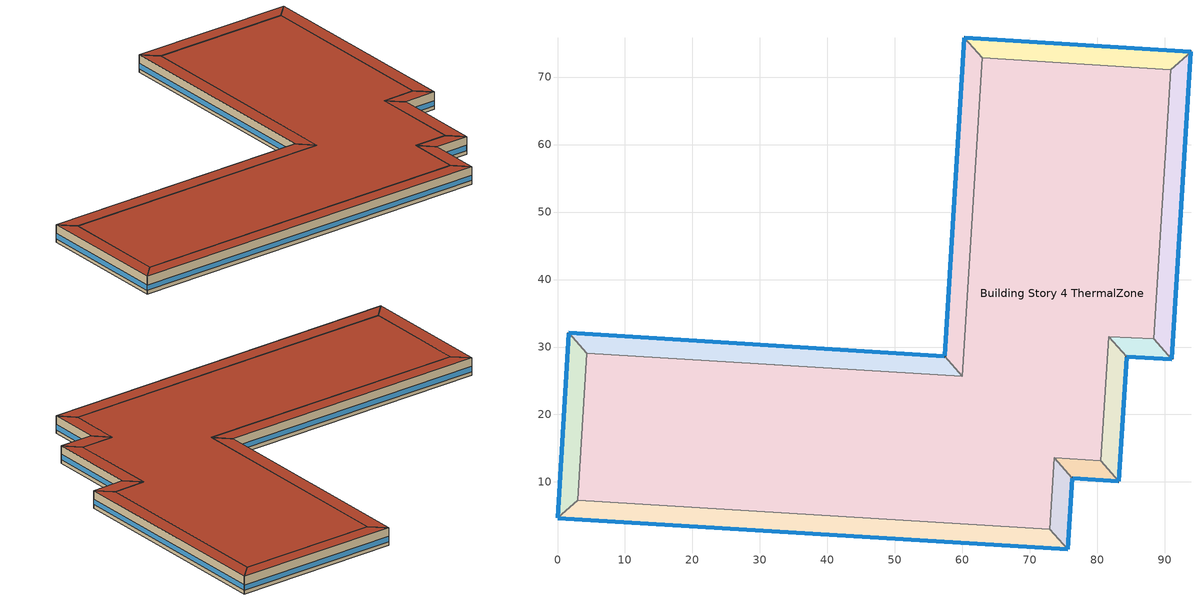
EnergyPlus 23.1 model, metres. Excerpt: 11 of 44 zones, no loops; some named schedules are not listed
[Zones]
Building Story 4 ThermalZone
 floor adiabatic (Typical Interior Ceiling): 90.86,71.1 88.35,31.19 81.66,31.53 80.51,13.11 73.64,13.55 72.97,3 3,7.31 4.32,29.1 60.01,25.66 62.93,72.85 z10.8
 wall adiabatic (Typical Interior Wall): 88.35,31.19 90.86,71.1 62.93,72.85 60.01,25.66 4.32,29.1 3,7.31 72.97,3 73.64,13.55 80.51,13.11 81.66,31.53 88.35,31.19 z10.8:14.4
 roof outside (Typical IEAD Roof - Highly Reflective R-25.64): 62.93,72.85 60.01,25.66 4.32,29.1 3,7.31 72.97,3 73.64,13.55 80.51,13.11 81.66,31.53 88.35,31.19 90.86,71.1 z14.4
Building Story 4 ThermalZone 1
 floor adiabatic (Typical Interior Ceiling): 93.86,73.74 91.02,28.21 88.35,31.19 90.86,71.1 z10.8
 wall outside (Typical Insulated Steel Framed Exterior Wall R-12.99): 91.02,28.21 93.86,73.74 z10.8:14.4
 wall adiabatic (Typical Interior Wall): 93.86,73.74 90.86,71.1 88.35,31.19 91.02,28.21 z10.8:14.4
 window (U 0.55 SHGC 0.25): 91.02,28.24 93.86,73.72 z11.56:12.64
 roof outside (Typical IEAD Roof - Highly Reflective R-25.64): 90.86,71.1 88.35,31.19 91.02,28.21 93.86,73.74 z14.4
Building Story 4 ThermalZone 10
 floor adiabatic (Typical Interior Ceiling): 60.29,75.85 93.86,73.74 90.86,71.1 62.93,72.85 z10.8
 wall outside (Typical Insulated Steel Framed Exterior Wall R-12.99): 93.86,73.74 60.29,75.85 z10.8:14.4
 wall adiabatic (Typical Interior Wall): 60.29,75.85 62.93,72.85 90.86,71.1 93.86,73.74 z10.8:14.4
 window (U 0.55 SHGC 0.25): 93.84,73.75 60.31,75.85 z11.56:12.64
 roof outside (Typical IEAD Roof - Highly Reflective R-25.64): 62.93,72.85 90.86,71.1 93.86,73.74 60.29,75.85 z14.4
Building Story 4 ThermalZone 2
 floor adiabatic (Typical Interior Ceiling): 91.02,28.21 84.32,28.54 81.66,31.53 88.35,31.19 z10.8
 wall outside (Typical Insulated Steel Framed Exterior Wall R-12.99): 84.32,28.54 91.02,28.21 z10.8:14.4
 wall adiabatic (Typical Interior Wall): 91.02,28.21 88.35,31.19 81.66,31.53 84.32,28.54 z10.8:14.4
 window (U 0.55 SHGC 0.25): 84.34,28.54 90.99,28.21 z11.56:12.65
 roof outside (Typical IEAD Roof - Highly Reflective R-25.64): 88.35,31.19 81.66,31.53 84.32,28.54 91.02,28.21 z14.4
Building Story 4 ThermalZone 3
 floor adiabatic (Typical Interior Ceiling): 84.32,28.54 83.15,10.11 80.51,13.11 81.66,31.53 z10.8
 wall outside (Typical Insulated Steel Framed Exterior Wall R-12.99): 83.15,10.11 84.32,28.54 z10.8:14.4
 wall adiabatic (Typical Interior Wall): 84.32,28.54 81.66,31.53 80.51,13.11 83.15,10.11 z10.8:14.4
 window (U 0.55 SHGC 0.25): 83.15,10.13 84.32,28.52 z11.56:12.64
 roof outside (Typical IEAD Roof - Highly Reflective R-25.64): 81.66,31.53 80.51,13.11 83.15,10.11 84.32,28.54 z14.4
Building Story 4 ThermalZone 4
 floor adiabatic (Typical Interior Ceiling): 83.15,10.11 76.28,10.55 73.64,13.55 80.51,13.11 z10.8
 wall outside (Typical Insulated Steel Framed Exterior Wall R-12.99): 76.28,10.55 83.15,10.11 z10.8:14.4
 wall adiabatic (Typical Interior Wall): 83.15,10.11 80.51,13.11 73.64,13.55 76.28,10.55 z10.8:14.4
 window (U 0.55 SHGC 0.25): 76.31,10.55 83.12,10.11 z11.56:12.65
 roof outside (Typical IEAD Roof - Highly Reflective R-25.64): 80.51,13.11 73.64,13.55 76.28,10.55 83.15,10.11 z14.4
Building Story 4 ThermalZone 5
 floor adiabatic (Typical Interior Ceiling): 76.28,10.55 75.61,0 72.97,3 73.64,13.55 z10.8
 wall outside (Typical Insulated Steel Framed Exterior Wall R-12.99): 75.61,0 76.28,10.55 z10.8:14.4
 wall adiabatic (Typical Interior Wall): 76.28,10.55 73.64,13.55 72.97,3 75.61,0 z10.8:14.4
 window (U 0.55 SHGC 0.25): 75.61,0.03 76.28,10.53 z11.56:12.65
 roof outside (Typical IEAD Roof - Highly Reflective R-25.64): 73.64,13.55 72.97,3 75.61,0 76.28,10.55 z14.4
Building Story 4 ThermalZone 6
 floor adiabatic (Typical Interior Ceiling): 75.61,0 0,4.66 3,7.31 72.97,3 z10.8
 wall outside (Typical Insulated Steel Framed Exterior Wall R-12.99): 0,4.66 75.61,0 z10.8:14.4
 wall adiabatic (Typical Interior Wall): 75.61,0 72.97,3 3,7.31 0,4.66 z10.8:14.4
 window (U 0.55 SHGC 0.25): 0.03,4.66 75.59,0 z11.56:12.64
 roof outside (Typical IEAD Roof - Highly Reflective R-25.64): 72.97,3 3,7.31 0,4.66 75.61,0 z14.4
Building Story 4 ThermalZone 7
 floor adiabatic (Typical Interior Ceiling): 0,4.66 1.67,32.1 4.32,29.1 3,7.31 z10.8
 wall outside (Typical Insulated Steel Framed Exterior Wall R-12.99): 1.67,32.1 0,4.66 z10.8:14.4
 wall adiabatic (Typical Interior Wall): 0,4.66 3,7.31 4.32,29.1 1.67,32.1 z10.8:14.4
 window (U 0.55 SHGC 0.25): 1.67,32.07 0,4.69 z11.56:12.64
 roof outside (Typical IEAD Roof - Highly Reflective R-25.64): 3,7.31 4.32,29.1 1.67,32.1 0,4.66 z14.4
Building Story 4 ThermalZone 8
 floor adiabatic (Typical Interior Ceiling): 1.67,32.1 57.36,28.65 60.01,25.66 4.32,29.1 z10.8
 wall outside (Typical Insulated Steel Framed Exterior Wall R-12.99): 57.36,28.65 1.67,32.1 z10.8:14.4
 wall adiabatic (Typical Interior Wall): 1.67,32.1 4.32,29.1 60.01,25.66 57.36,28.65 z10.8:14.4
 window (U 0.55 SHGC 0.25): 57.33,28.66 1.7,32.09 z11.56:12.64
 roof outside (Typical IEAD Roof - Highly Reflective R-25.64): 4.32,29.1 60.01,25.66 57.36,28.65 1.67,32.1 z14.4
Building Story 4 ThermalZone 9
 floor adiabatic (Typical Interior Ceiling): 57.36,28.65 60.29,75.85 62.93,72.85 60.01,25.66 z10.8
 wall outside (Typical Insulated Steel Framed Exterior Wall R-12.99): 60.29,75.85 57.36,28.65 z10.8:14.4
 wall adiabatic (Typical Interior Wall): 57.36,28.65 60.01,25.66 62.93,72.85 60.29,75.85 z10.8:14.4
 window (U 0.55 SHGC 0.25): 60.29,75.83 57.36,28.68 z11.56:12.64
 roof outside (Typical IEAD Roof - Highly Reflective R-25.64): 60.01,25.66 62.93,72.85 60.29,75.85 57.36,28.65 z14.4
[Building]
bld_31: Terrain=City
[Site:Location]
Jack Northrop Fld H_CA_USA: Latitude {deg}=41.3149; Longitude {deg}=-105.578; Time Zone {hr}=-8; Elevation {m}=21
[Site:GroundTemperature:FCfactorMethod]
18.8, 14.3, 13.6, 13.2, 13.3, 12.6, 15.3, 15.6, 17.7, 19.4, 19.7, 18.5
[Site:WaterMainsTemperature]
Calculation Method=Correlation; Annual Average Outdoor Air Temperature {C}=8.96667; Maximum Difference In Monthly Average Outdoor Air Temperatures {deltaC}=26.2
[SizingPeriod:DesignDay] Day of Month=21; Dry-Bulb Temperature Range Modifier Type=DefaultMultipliers; Humidity Condition Type=Wetbulb; Barometric Pressure {Pa}=98769; Rain Indicator=No; Snow Indicator=No; Daylight Saving Time Indicator=No; Begin Environment Reset Mode=FullResetAtBeginEnvironment
Name | Month | Day Type | Maximum Dry-Bulb Temperature {C} | Daily Dry-Bulb Temperature Range {deltaC} | Wetbulb or DewPoint at Maximum Dry-Bulb {C} | Wind Speed {m/s} | Wind Direction {deg} | Solar Model Indicator | ASHRAE Clear Sky Optical Depth for Beam Irradiance (taub) | ASHRAE Clear Sky Optical Depth for Diffuse Irradiance (taud) | Sky Clearness
Buffalo Niagara Intl Ap Ann Clg .4% Condns DB=>MWB 1 | 7 | SummerDesignDay | 30.3 | 9.3 | 21.8 | 5.7 | 240 | ASHRAETau | 0.462 | 2.001
Buffalo Niagara Intl Ap Ann Clg .4% Condns WB=>MDB 1 | 7 | SummerDesignDay | 27.8 | 9.3 | 23.8 | 5.7 | 240 | ASHRAETau | 0.462 | 2.001
Buffalo Niagara Intl Ap Ann Htg 99.6% Condns DB 1 | 1 | WinterDesignDay | -16.3 | 0 | -16.3 | 5.1 | 270 | ASHRAEClearSky |  |  | 0
[Material]
Name | Roughness | Thickness {m} | Conductivity {W/m-K} | Density {kg/m3} | Specific Heat {J/kg-K} | Thermal Absorptance | Solar Absorptance | Visible Absorptance
100mm Normalweight concrete floor | MediumRough | 0.1016 | 2.31045 | 2322 | 832.557 | 0.9 | 0.7 | 0.7
25mm Stucco | Smooth | 0.0254 | 0.72 | 1856 | 840 | 0.9 | 0.7 | 0.7
5/8 in. Gypsum Board | MediumSmooth | 0.0159 | 0.16 | 800 | 1090 | 0.9 | 0.7 | 0.7
G01 13mm gypsum board | Smooth | 0.0127 | 0.160031 | 800.001 | 1090.73 | 0.9 | 0.7 | 0.5
Metal Roof Surface | Smooth | 0.0008 | 45.28 | 7824 | 500 | 0.9 | 0.7 | 0.7
Roof Membrane - Highly Reflective | VeryRough | 0.0095 | 0.16 | 1121.29 | 1460 | 0.75 | 0.45 | 0.7
Std Wood 6inch 1; Std Wood 6inch 2 | MediumSmooth | 0.15 | 0.12 | 540 | 1210 | 0.9 | 0.7 | 0.7
[Material:NoMass] Roughness=Smooth; Thermal Absorptance=0.9; Solar Absorptance=0.7
Name | Thermal Resistance {m2-K/W} | Visible Absorptance
CP02 CARPET PAD | 0.21648 | 0.8
Typical Insulation R-10.81 | 1.90342 | 0.7
Typical Insulation R-24.52 | 4.31889 | 0.7
[WindowMaterial:Gas]
Gap_1_W_0_0032: Gas Type=Air; Thickness {m}=0.0032
[WindowMaterial:Glazing] Optical Data Type=SpectralAverage; Infrared Transmittance at Normal Incidence=0; Back Side Infrared Hemispherical Emissivity=0.84; Conductivity {W/m-K}=1; Dirt Correction Factor for Solar and Visible Transmittance=1; Solar Diffusing=No
Name | Thickness {m} | Solar Transmittance at Normal Incidence | Front Side Solar Reflectance at Normal Incidence | Back Side Solar Reflectance at Normal Incidence | Visible Transmittance at Normal Incidence | Front Side Visible Reflectance at Normal Incidence | Back Side Visible Reflectance at Normal Incidence | Front Side Infrared Hemispherical Emissivity
Glass_2022F_LayerAvg | 0.0039 | 0.355897 | 0.394095 | 0.265645 | 0.677694 | 0.042734 | 0.05547 | 0.046
Glass_2175_LayerAvg | 0.0086 | 0.167758 | 0.217606 | 0.437978 | 0.416044 | 0.078729 | 0.10654 | 0.84
[Construction]
InteriorFurnishings 1: Std Wood 6inch 1
InteriorFurnishings 2: Std Wood 6inch 2
Typical IEAD Roof - Highly Reflective R-25.64: Roof Membrane - Highly Reflective, Typical Insulation R-24.52, Metal Roof Surface
Typical Insulated Steel Framed Exterior Wall R-12.99: 25mm Stucco, 5/8 in. Gypsum Board, Typical Insulation R-10.81, 5/8 in. Gypsum Board
Typical Interior Ceiling: CP02 CARPET PAD, 100mm Normalweight concrete floor
Typical Interior Wall: G01 13mm gypsum board, G01 13mm gypsum board
U 0.55 SHGC 0.25: Glass_2175_LayerAvg, Gap_1_W_0_0032, Glass_2022F_LayerAvg
[Zone] Multiplier=1; Part of Total Floor Area=Yes
Building Story 4 ThermalZone; Building Story 4 ThermalZone 1; Building Story 4 ThermalZone 10; Building Story 4 ThermalZone 2; Building Story 4 ThermalZone 3; Building Story 4 ThermalZone 4; Building Story 4 ThermalZone 5; Building Story 4 ThermalZone 6; Building Story 4 ThermalZone 7; Building Story 4 ThermalZone 8; Building Story 4 ThermalZone 9
[Space] Space Type=Story Top Blended Space Type
Name | Zone
Building Story 4 Space | Building Story 4 ThermalZone
Building Story 4 Space 1 | Building Story 4 ThermalZone 1
Building Story 4 Space 10 | Building Story 4 ThermalZone 10
Building Story 4 Space 2 | Building Story 4 ThermalZone 2
Building Story 4 Space 3 | Building Story 4 ThermalZone 3
Building Story 4 Space 4 | Building Story 4 ThermalZone 4
Building Story 4 Space 5 | Building Story 4 ThermalZone 5
Building Story 4 Space 6 | Building Story 4 ThermalZone 6
Building Story 4 Space 7 | Building Story 4 ThermalZone 7
Building Story 4 Space 8 | Building Story 4 ThermalZone 8
Building Story 4 Space 9 | Building Story 4 ThermalZone 9
[SpaceList]
Story Top Blended Space Type: Building Story 4 Space 4, Building Story 4 Space 9, Building Story 4 Space 7, Building Story 4 Space 8, Building Story 4 Space 1, Building Story 4 Space 10, Building Story 4 Space 6, Building Story 4 Space 5, Building Story 4 Space 3, Building Story 4 Space, Building Story 4 Space 2
[InternalMass]
Name | Construction | Zone or ZoneList | Space or SpaceList | Surface Area {m2}
Building Story 4 Space 4 Office WholeBuilding - Lg Office A  - Story Top Mass; Building Story 4 Space 4 Office WholeBuilding - Lg Office C  - Story Top Mass | InteriorFurnishings 1 | Building Story 4 ThermalZone 4 | Building Story 4 Space 4 | 3.11332
Building Story 4 Space 9 Office WholeBuilding - Lg Office A  - Story Top Mass; Building Story 4 Space 9 Office WholeBuilding - Lg Office C  - Story Top Mass | InteriorFurnishings 1 | Building Story 4 ThermalZone 9 | Building Story 4 Space 9 | 21.4073
Building Story 4 Space 7 Office WholeBuilding - Lg Office A  - Story Top Mass; Building Story 4 Space 7 Office WholeBuilding - Lg Office C  - Story Top Mass | InteriorFurnishings 1 | Building Story 4 ThermalZone 7 | Building Story 4 Space 7 | 11.1616
Building Story 4 Space 8 Office WholeBuilding - Lg Office A  - Story Top Mass; Building Story 4 Space 8 Office WholeBuilding - Lg Office C  - Story Top Mass | InteriorFurnishings 1 | Building Story 4 ThermalZone 8 | Building Story 4 Space 8 | 25.2538
Building Story 4 Space 1 Office WholeBuilding - Lg Office A  - Story Top Mass; Building Story 4 Space 1 Office WholeBuilding - Lg Office C  - Story Top Mass | InteriorFurnishings 1 | Building Story 4 ThermalZone 1 | Building Story 4 Space 1 | 19.4423
Building Story 4 Space 10 Office WholeBuilding - Lg Office A  - Story Top Mass; Building Story 4 Space 10 Office WholeBuilding - Lg Office C  - Story Top Mass | InteriorFurnishings 1 | Building Story 4 ThermalZone 10 | Building Story 4 Space 10 | 13.9493
Building Story 4 Space 6 Office WholeBuilding - Lg Office A  - Story Top Mass; Building Story 4 Space 6 Office WholeBuilding - Lg Office C  - Story Top Mass | InteriorFurnishings 1 | Building Story 4 ThermalZone 6 | Building Story 4 Space 6 | 33.0374
Building Story 4 Space 5 Office WholeBuilding - Lg Office A  - Story Top Mass; Building Story 4 Space 5 Office WholeBuilding - Lg Office C  - Story Top Mass | InteriorFurnishings 1 | Building Story 4 ThermalZone 5 | Building Story 4 Space 5 | 4.78894
Building Story 4 Space 3 Office WholeBuilding - Lg Office A  - Story Top Mass; Building Story 4 Space 3 Office WholeBuilding - Lg Office C  - Story Top Mass | InteriorFurnishings 1 | Building Story 4 ThermalZone 3 | Building Story 4 Space 3 | 8.38041
Building Story 4 Space Office WholeBuilding - Lg Office A  - Story Top Mass; Building Story 4 Space Office WholeBuilding - Lg Office C  - Story Top Mass | InteriorFurnishings 1 | Building Story 4 ThermalZone | Building Story 4 Space | 461.165
Building Story 4 Space 2 Office WholeBuilding - Lg Office A  - Story Top Mass; Building Story 4 Space 2 Office WholeBuilding - Lg Office C  - Story Top Mass | InteriorFurnishings 1 | Building Story 4 ThermalZone 2 | Building Story 4 Space 2 | 3.05589
Building Story 4 Space 4 Office WholeBuilding - Lg Office A end_a - Story Top Mass; Building Story 4 Space 4 Office WholeBuilding - Lg Office A end_b - Story Top Mass; Building Story 4 Space 4 Office WholeBuilding - Lg Office C end_a - Story Top Mass; Building Story 4 Space 4 Office WholeBuilding - Lg Office C end_b - Story Top Mass | InteriorFurnishings 1 | Building Story 4 ThermalZone 4 | Building Story 4 Space 4 | 0.215222
Building Story 4 Space 9 Office WholeBuilding - Lg Office A end_a - Story Top Mass; Building Story 4 Space 9 Office WholeBuilding - Lg Office A end_b - Story Top Mass; Building Story 4 Space 9 Office WholeBuilding - Lg Office C end_a - Story Top Mass; Building Story 4 Space 9 Office WholeBuilding - Lg Office C end_b - Story Top Mass | InteriorFurnishings 1 | Building Story 4 ThermalZone 9 | Building Story 4 Space 9 | 1.47988
Building Story 4 Space 7 Office WholeBuilding - Lg Office A end_a - Story Top Mass; Building Story 4 Space 7 Office WholeBuilding - Lg Office A end_b - Story Top Mass; Building Story 4 Space 7 Office WholeBuilding - Lg Office C end_a - Story Top Mass; Building Story 4 Space 7 Office WholeBuilding - Lg Office C end_b - Story Top Mass | InteriorFurnishings 1 | Building Story 4 ThermalZone 7 | Building Story 4 Space 7 | 0.771594
Building Story 4 Space 8 Office WholeBuilding - Lg Office A end_a - Story Top Mass; Building Story 4 Space 8 Office WholeBuilding - Lg Office A end_b - Story Top Mass; Building Story 4 Space 8 Office WholeBuilding - Lg Office C end_a - Story Top Mass; Building Story 4 Space 8 Office WholeBuilding - Lg Office C end_b - Story Top Mass | InteriorFurnishings 1 | Building Story 4 ThermalZone 8 | Building Story 4 Space 8 | 1.74578
Building Story 4 Space 1 Office WholeBuilding - Lg Office A end_a - Story Top Mass; Building Story 4 Space 1 Office WholeBuilding - Lg Office A end_b - Story Top Mass; Building Story 4 Space 1 Office WholeBuilding - Lg Office C end_a - Story Top Mass; Building Story 4 Space 1 Office WholeBuilding - Lg Office C end_b - Story Top Mass | InteriorFurnishings 1 | Building Story 4 ThermalZone 1 | Building Story 4 Space 1 | 1.34403
Building Story 4 Space 10 Office WholeBuilding - Lg Office A end_a - Story Top Mass; Building Story 4 Space 10 Office WholeBuilding - Lg Office A end_b - Story Top Mass; Building Story 4 Space 10 Office WholeBuilding - Lg Office C end_a - Story Top Mass; Building Story 4 Space 10 Office WholeBuilding - Lg Office C end_b - Story Top Mass | InteriorFurnishings 1 | Building Story 4 ThermalZone 10 | Building Story 4 Space 10 | 0.964309
Building Story 4 Space 6 Office WholeBuilding - Lg Office A end_a - Story Top Mass; Building Story 4 Space 6 Office WholeBuilding - Lg Office A end_b - Story Top Mass; Building Story 4 Space 6 Office WholeBuilding - Lg Office C end_a - Story Top Mass; Building Story 4 Space 6 Office WholeBuilding - Lg Office C end_b - Story Top Mass | InteriorFurnishings 1 | Building Story 4 ThermalZone 6 | Building Story 4 Space 6 | 2.28386
Building Story 4 Space 5 Office WholeBuilding - Lg Office A end_a - Story Top Mass; Building Story 4 Space 5 Office WholeBuilding - Lg Office A end_b - Story Top Mass; Building Story 4 Space 5 Office WholeBuilding - Lg Office C end_a - Story Top Mass; Building Story 4 Space 5 Office WholeBuilding - Lg Office C end_b - Story Top Mass | InteriorFurnishings 1 | Building Story 4 ThermalZone 5 | Building Story 4 Space 5 | 0.331057
Building Story 4 Space 3 Office WholeBuilding - Lg Office A end_a - Story Top Mass; Building Story 4 Space 3 Office WholeBuilding - Lg Office A end_b - Story Top Mass; Building Story 4 Space 3 Office WholeBuilding - Lg Office C end_a - Story Top Mass; Building Story 4 Space 3 Office WholeBuilding - Lg Office C end_b - Story Top Mass | InteriorFurnishings 1 | Building Story 4 ThermalZone 3 | Building Story 4 Space 3 | 0.579334
Building Story 4 Space Office WholeBuilding - Lg Office A end_a - Story Top Mass; Building Story 4 Space Office WholeBuilding - Lg Office A end_b - Story Top Mass; Building Story 4 Space Office WholeBuilding - Lg Office C end_a - Story Top Mass; Building Story 4 Space Office WholeBuilding - Lg Office C end_b - Story Top Mass | InteriorFurnishings 1 | Building Story 4 ThermalZone | Building Story 4 Space | 31.8801
Building Story 4 Space 2 Office WholeBuilding - Lg Office A end_a - Story Top Mass; Building Story 4 Space 2 Office WholeBuilding - Lg Office A end_b - Story Top Mass; Building Story 4 Space 2 Office WholeBuilding - Lg Office C end_a - Story Top Mass; Building Story 4 Space 2 Office WholeBuilding - Lg Office C end_b - Story Top Mass | InteriorFurnishings 1 | Building Story 4 ThermalZone 2 | Building Story 4 Space 2 | 0.211252
Building Story 4 Space 4 Office WholeBuilding - Lg Office B  - Story Top Mass | InteriorFurnishings 1 | Building Story 4 ThermalZone 4 | Building Story 4 Space 4 | 27.9485
Building Story 4 Space 9 Office WholeBuilding - Lg Office B  - Story Top Mass | InteriorFurnishings 1 | Building Story 4 ThermalZone 9 | Building Story 4 Space 9 | 192.175
Building Story 4 Space 7 Office WholeBuilding - Lg Office B  - Story Top Mass | InteriorFurnishings 1 | Building Story 4 ThermalZone 7 | Building Story 4 Space 7 | 100.198
Building Story 4 Space 8 Office WholeBuilding - Lg Office B  - Story Top Mass | InteriorFurnishings 1 | Building Story 4 ThermalZone 8 | Building Story 4 Space 8 | 226.705
Building Story 4 Space 1 Office WholeBuilding - Lg Office B  - Story Top Mass | InteriorFurnishings 1 | Building Story 4 ThermalZone 1 | Building Story 4 Space 1 | 174.535
Building Story 4 Space 10 Office WholeBuilding - Lg Office B  - Story Top Mass | InteriorFurnishings 1 | Building Story 4 ThermalZone 10 | Building Story 4 Space 10 | 125.224
Building Story 4 Space 6 Office WholeBuilding - Lg Office B  - Story Top Mass | InteriorFurnishings 1 | Building Story 4 ThermalZone 6 | Building Story 4 Space 6 | 296.58
Building Story 4 Space 5 Office WholeBuilding - Lg Office B  - Story Top Mass | InteriorFurnishings 1 | Building Story 4 ThermalZone 5 | Building Story 4 Space 5 | 42.9906
Building Story 4 Space 3 Office WholeBuilding - Lg Office B  - Story Top Mass | InteriorFurnishings 1 | Building Story 4 ThermalZone 3 | Building Story 4 Space 3 | 75.2316
Building Story 4 Space Office WholeBuilding - Lg Office B  - Story Top Mass | InteriorFurnishings 1 | Building Story 4 ThermalZone | Building Story 4 Space | 4139.91
Building Story 4 Space 2 Office WholeBuilding - Lg Office B  - Story Top Mass | InteriorFurnishings 1 | Building Story 4 ThermalZone 2 | Building Story 4 Space 2 | 27.433
Building Story 4 Space 4 Office WholeBuilding - Lg Office B end_a - Story Top Mass; Building Story 4 Space 4 Office WholeBuilding - Lg Office B end_b - Story Top Mass | InteriorFurnishings 1 | Building Story 4 ThermalZone 4 | Building Story 4 Space 4 | 1.93206
Building Story 4 Space 9 Office WholeBuilding - Lg Office B end_a - Story Top Mass; Building Story 4 Space 9 Office WholeBuilding - Lg Office B end_b - Story Top Mass | InteriorFurnishings 1 | Building Story 4 ThermalZone 9 | Building Story 4 Space 9 | 13.285
Building Story 4 Space 7 Office WholeBuilding - Lg Office B end_a - Story Top Mass; Building Story 4 Space 7 Office WholeBuilding - Lg Office B end_b - Story Top Mass | InteriorFurnishings 1 | Building Story 4 ThermalZone 7 | Building Story 4 Space 7 | 6.92666
Building Story 4 Space 8 Office WholeBuilding - Lg Office B end_a - Story Top Mass; Building Story 4 Space 8 Office WholeBuilding - Lg Office B end_b - Story Top Mass | InteriorFurnishings 1 | Building Story 4 ThermalZone 8 | Building Story 4 Space 8 | 15.672
Building Story 4 Space 1 Office WholeBuilding - Lg Office B end_a - Story Top Mass; Building Story 4 Space 1 Office WholeBuilding - Lg Office B end_b - Story Top Mass | InteriorFurnishings 1 | Building Story 4 ThermalZone 1 | Building Story 4 Space 1 | 12.0655
Building Story 4 Space 10 Office WholeBuilding - Lg Office B end_a - Story Top Mass; Building Story 4 Space 10 Office WholeBuilding - Lg Office B end_b - Story Top Mass | InteriorFurnishings 1 | Building Story 4 ThermalZone 10 | Building Story 4 Space 10 | 8.65667
Building Story 4 Space 6 Office WholeBuilding - Lg Office B end_a - Story Top Mass; Building Story 4 Space 6 Office WholeBuilding - Lg Office B end_b - Story Top Mass | InteriorFurnishings 1 | Building Story 4 ThermalZone 6 | Building Story 4 Space 6 | 20.5024
Building Story 4 Space 5 Office WholeBuilding - Lg Office B end_a - Story Top Mass; Building Story 4 Space 5 Office WholeBuilding - Lg Office B end_b - Story Top Mass | InteriorFurnishings 1 | Building Story 4 ThermalZone 5 | Building Story 4 Space 5 | 2.97192
Building Story 4 Space 3 Office WholeBuilding - Lg Office B end_a - Story Top Mass; Building Story 4 Space 3 Office WholeBuilding - Lg Office B end_b - Story Top Mass | InteriorFurnishings 1 | Building Story 4 ThermalZone 3 | Building Story 4 Space 3 | 5.20072
Building Story 4 Space Office WholeBuilding - Lg Office B end_a - Story Top Mass; Building Story 4 Space Office WholeBuilding - Lg Office B end_b - Story Top Mass | InteriorFurnishings 1 | Building Story 4 ThermalZone | Building Story 4 Space | 286.19
Building Story 4 Space 2 Office WholeBuilding - Lg Office B end_a - Story Top Mass; Building Story 4 Space 2 Office WholeBuilding - Lg Office B end_b - Story Top Mass | InteriorFurnishings 1 | Building Story 4 ThermalZone 2 | Building Story 4 Space 2 | 1.89643
Building Story 4 Space Mass | InteriorFurnishings 2 | Building Story 4 ThermalZone | Building Story 4 Space | 5762.14
Building Story 4 Space 1 Mass | InteriorFurnishings 2 | Building Story 4 ThermalZone 1 | Building Story 4 Space 1 | 242.926
Building Story 4 Space 10 Mass | InteriorFurnishings 2 | Building Story 4 ThermalZone 10 | Building Story 4 Space 10 | 174.293
Building Story 4 Space 2 Mass | InteriorFurnishings 2 | Building Story 4 ThermalZone 2 | Building Story 4 Space 2 | 38.1826
Building Story 4 Space 3 Mass | InteriorFurnishings 2 | Building Story 4 ThermalZone 3 | Building Story 4 Space 3 | 104.711
Building Story 4 Space 4 Mass | InteriorFurnishings 2 | Building Story 4 ThermalZone 4 | Building Story 4 Space 4 | 38.9002
Building Story 4 Space 5 Mass | InteriorFurnishings 2 | Building Story 4 ThermalZone 5 | Building Story 4 Space 5 | 59.8366
Building Story 4 Space 6 Mass | InteriorFurnishings 2 | Building Story 4 ThermalZone 6 | Building Story 4 Space 6 | 412.795
Building Story 4 Space 7 Mass | InteriorFurnishings 2 | Building Story 4 ThermalZone 7 | Building Story 4 Space 7 | 139.461
Building Story 4 Space 8 Mass | InteriorFurnishings 2 | Building Story 4 ThermalZone 8 | Building Story 4 Space 8 | 315.54
Building Story 4 Space 9 Mass | InteriorFurnishings 2 | Building Story 4 ThermalZone 9 | Building Story 4 Space 9 | 267.479
[Lights]
Office WholeBuilding - Lg Office Lights 2: Zone or ZoneList or Space or SpaceList=Story Top Blended Space Type; Schedule=OfficeLarge BLDG_LIGHT_SCH_2013; Design Level Calculation Method=Watts/Area; Watts per Zone Floor Area {W/m2}=8.82641; Return Air Fraction=0; Fraction Radiant=0.7; Fraction Visible=0.2; Fraction Replaceable=1
[People]
Office WholeBuilding - Lg Office People 2: Zone or ZoneList or Space or SpaceList=Story Top Blended Space Type; Number of People Schedule=OfficeLarge BLDG_OCC_SCH; Number of People Calculation Method=People/Area; People per Floor Area {person/m2}=0.0538196; Fraction Radiant=0.3; Activity Level Schedule=OfficeLarge ACTIVITY_SCH; Enable ASHRAE 55 Comfort Warnings=Yes; Mean Radiant Temperature Calculation Type=ZoneAveraged; Work Efficiency Schedule=Work Efficiency Schedule; Clothing Insulation Schedule=Clothing Schedule; Air Velocity Schedule=Air Velocity Schedule; Thermal Comfort Model 1 Type=Fanger
[ElectricEquipment]
Office WholeBuilding - Lg Office Elec Equip 2: Zone or ZoneList or Space or SpaceList=Story Top Blended Space Type; Schedule=OfficeLarge BLDG_EQUIP_SCH; Design Level Calculation Method=Watts/Area; Watts per Zone Floor Area {W/m2}=8.07007; Fraction Latent=0; Fraction Radiant=0.5; Fraction Lost=0
[ZoneInfiltration:DesignFlowRate] Zone or ZoneList or Space or SpaceList=Story Top Blended Space Type; Schedule=Always On Discrete; Design Flow Rate Calculation Method=Flow/ExteriorArea; Constant Term Coefficient=0; Temperature Term Coefficient=0; Velocity Term Coefficient=0.224; Velocity Squared Term Coefficient=0
Name | Flow Rate per Exterior Surface Area {m3/s-m2}
Office WholeBuilding - Lg Office A  - Story Top Infiltration; Office WholeBuilding - Lg Office C  - Story Top Infiltration | 2.52736e-05
Office WholeBuilding - Lg Office A end_a - Story Top Infiltration; Office WholeBuilding - Lg Office A end_b - Story Top Infiltration; Office WholeBuilding - Lg Office C end_a - Story Top Infiltration; Office WholeBuilding - Lg Office C end_b - Story Top Infiltration | 3.4943e-06
Office WholeBuilding - Lg Office B end_a - Story Top Infiltration; Office WholeBuilding - Lg Office B end_b - Story Top Infiltration | 1.56843e-05
[Daylighting:Controls] Lighting Control Type=Stepped; Minimum Input Power Fraction for Continuous or ContinuousOff Dimming Control=0.3; Minimum Light Output Fraction for Continuous or ContinuousOff Dimming Control=0.2; Number of Stepped Control Steps=3; Probability Lighting will be Reset When Needed in Manual Stepped Control=1; Glare Calculation Azimuth Angle of View Direction Clockwise from Zone y-Axis {deg}=-0; Maximum Allowable Discomfort Glare Index=22; Illuminance Setpoint at Reference Point 1 {lux}=377
Name | Zone or Space | Glare Calculation Daylighting Reference Point | Daylighting Reference Point 1 | Fraction of Lights Controlled by Reference Point 1 | Daylighting Reference Point 2 | Fraction of Lights Controlled by Reference Point 2 | Illuminance Setpoint at Reference Point 2 {lux}
Building Story 4 ThermalZone 1 DaylightingControls | Building Story 4 ThermalZone 1 | Building Story 4 Space 1 Daylt Sensor 1 | Building Story 4 Space 1 Daylt Sensor 1 | 0.452 | Building Story 4 Space 1 Daylt Sensor 2 | 0.107 | 377
Building Story 4 ThermalZone 10 DaylightingControls | Building Story 4 ThermalZone 10 | Building Story 4 Space 10 Daylt Sensor 1 | Building Story 4 Space 10 Daylt Sensor 1 | 0.457 | Building Story 4 Space 10 Daylt Sensor 2 | 0.105 | 377
Building Story 4 ThermalZone 3 DaylightingControls | Building Story 4 ThermalZone 3 | Building Story 4 Space 3 Daylt Sensor 1 | Building Story 4 Space 3 Daylt Sensor 1 | 0.437 | Building Story 4 Space 3 Daylt Sensor 2 | 0.103 | 377
Building Story 4 ThermalZone 5 DaylightingControls | Building Story 4 ThermalZone 5 | Building Story 4 Space 5 Daylt Sensor 1 | Building Story 4 Space 5 Daylt Sensor 1 | 0.434
Building Story 4 ThermalZone 6 DaylightingControls | Building Story 4 ThermalZone 6 | Building Story 4 Space 6 Daylt Sensor 1 | Building Story 4 Space 6 Daylt Sensor 1 | 0.449 | Building Story 4 Space 6 Daylt Sensor 2 | 0.109 | 377
Building Story 4 ThermalZone 7 DaylightingControls | Building Story 4 ThermalZone 7 | Building Story 4 Space 7 Daylt Sensor 1 | Building Story 4 Space 7 Daylt Sensor 1 | 0.461 | Building Story 4 Space 7 Daylt Sensor 2 | 0.103 | 377
Building Story 4 ThermalZone 8 DaylightingControls | Building Story 4 ThermalZone 8 | Building Story 4 Space 8 Daylt Sensor 1 | Building Story 4 Space 8 Daylt Sensor 1 | 0.441 | Building Story 4 Space 8 Daylt Sensor 2 | 0.109 | 377
Building Story 4 ThermalZone 9 DaylightingControls | Building Story 4 ThermalZone 9 | Building Story 4 Space 9 Daylt Sensor 1 | Building Story 4 Space 9 Daylt Sensor 1 | 0.441 | Building Story 4 Space 9 Daylt Sensor 2 | 0.108 | 377
[AvailabilityManager:NightCycle] Applicability Schedule=Always On Discrete; Control Type=CycleOnAny; Thermostat Tolerance {deltaC}=1.9999; Cycling Run Time Control Type=Thermostat; Cycling Run Time {s}=1800
Name | Fan Schedule
Availability Manager Night Cycle 1 | 11 Zone VAV Occ Sch
Availability Manager Night Cycle 2 | 11 Zone VAV 1 Occ Sch
Availability Manager Night Cycle 3 | 11 Zone VAV 2 Occ Sch
Availability Manager Night Cycle 4 | 11 Zone VAV 3 Occ Sch
[AvailabilityManager:Scheduled] Schedule=Always On Discrete
11 Zone VAV OA System Availability Manager; 11 Zone VAV 1 OA System Availability Manager; 11 Zone VAV 2 OA System Availability Manager; 11 Zone VAV 3 OA System Availability Manager
[Exterior:Lights] Control Option=AstronomicalClock
Name | Schedule | Design Level {W}
Building Facades | Schedule Ruleset 1 | 1234.92
Main Entries | Schedule Ruleset 2 | 390.408
Other Doors | Schedule Ruleset 2 | 868.657
Parking Areas and Drives | Schedule Ruleset 2 | 15537.1
[EnergyManagementSystem:Sensor]
Name | Output:Variable or Output:Meter Index Key | Output:Variable or Output:Meter
Ele_Sen | Whole Building | Facility Total Purchased Electricity Energy
Fut_Sen | NYSTc 2030 Future Hourly Emissions Sch | Schedule Value
His_Sen | New York 2019 Historical Hourly Emissions Sch | Schedule Value
Mains_Water_Temp_Sen | Environment | Site Mains Water Temperature
OAT; OAT_1; OAT_2; OAT_3 | Environment | Site Outdoor Air Drybulb Temperature
[EnergyManagementSystem:Actuator] Actuated Component Control Type=Schedule Value
Name | Actuated Component Unique | Actuated Component Type
Mains_Water_Temp_Act | Mains Water Temperature | Schedule:Constant
SYS11ZoneVAV1ClgSch0; SYS11ZoneVAVClgSch0 | SchoolSecondary CLGSETP_SCH_NO_SETBACK | Schedule:Year
SYS11ZoneVAV1HtgSch0 | SchoolSecondary HTGSETP_SCH_YES_OPTIMUM | Schedule:Year
SYS11ZoneVAV2ClgSch0; SYS11ZoneVAV3ClgSch0 | OfficeLarge CLGSETP_SCH_NO_SETBACK | Schedule:Year
SYS11ZoneVAV2HtgSch0; SYS11ZoneVAV3HtgSch0 | OfficeLarge HTGSETP_SCH_YES_OPTIMUM | Schedule:Year
SYS11ZoneVAVHtgSch0 | SchoolSecondary HTGSETP_SCH_PSZ_AC | Schedule:Year
[EnergyManagementSystem:Program]
Emissions_Calc_Prgm: SET fut_hr_val = Fut_Sen; SET his_hr_val = His_Sen; SET fut_yr_val = 92; SET his_yr_val = 583; SET elec = Ele_Sen; SET conv = 1000000 * 60 * 60; SET conv_kg_mt = 0.001; SET fut_hr = (fut_hr_val * elec / conv) * conv_kg_mt; SET his_hr = (his_hr_val * elec / conv) * conv_kg_mt; SET fut_yr = (fut_yr_val * elec / conv) * conv_kg_mt; SET his_yr = (his_yr_val * elec / conv) * conv_kg_mt; SET fut_hr_intensity = fut_hr * 1000 / 162671.3379441737; SET his_hr_intensity = his_hr * 1000 / 162671.3379441737; SET fut_yr_intensity = fut_yr * 1000 / 162671.3379441737; SET his_yr_intensity = his_yr * 1000 / 162671.3379441737
Mains_Water_Prg: SET Mains_Water_Temp_Act = Mains_Water_Temp_Sen
SYS11ZoneVAV1OptimumStartProg0: IF DaylightSavings==0 && DayOfWeek>1 && Hour==5 && OAT_1<23.9 && OAT_1>1.7; SET SYS11ZoneVAV1ClgSch0 = 29.4; SET SYS11ZoneVAV1HtgSch0 = 15.6; ELSEIF DaylightSavings==0 && DayOfWeek==1 && Hour==7 && OAT_1<23.9 && OAT_1>1.7; SET SYS11ZoneVAV1ClgSch0 = 29.4; SET SYS11ZoneVAV1HtgSch0 = 15.6; ELSEIF DaylightSavings==1 && DayOfWeek>1 && Hour==4 && OAT_1<23.9 && OAT_1>1.7; SET SYS11ZoneVAV1ClgSch0 = 29.4; SET SYS11ZoneVAV1HtgSch0 = 15.6; ELSEIF DaylightSavings==1 && DayOfWeek==1 && Hour==6 && OAT_1<23.9 && OAT_1>1.7; SET SYS11ZoneVAV1ClgSch0 = 29.4; SET SYS11ZoneVAV1HtgSch0 = 15.6; ELSE; SET SYS11ZoneVAV1ClgSch0 = NULL; SET SYS11ZoneVAV1HtgSch0 = NULL; ENDIF
SYS11ZoneVAV2OptimumStartProg0: IF DaylightSavings==0 && DayOfWeek>1 && Hour==5 && OAT_2<23.9 && OAT_2>1.7; SET SYS11ZoneVAV2ClgSch0 = 29.4; SET SYS11ZoneVAV2HtgSch0 = 15.6; ELSEIF DaylightSavings==0 && DayOfWeek==1 && Hour==7 && OAT_2<23.9 && OAT_2>1.7; SET SYS11ZoneVAV2ClgSch0 = 29.4; SET SYS11ZoneVAV2HtgSch0 = 15.6; ELSEIF DaylightSavings==1 && DayOfWeek>1 && Hour==4 && OAT_2<23.9 && OAT_2>1.7; SET SYS11ZoneVAV2ClgSch0 = 29.4; SET SYS11ZoneVAV2HtgSch0 = 15.6; ELSEIF DaylightSavings==1 && DayOfWeek==1 && Hour==6 && OAT_2<23.9 && OAT_2>1.7; SET SYS11ZoneVAV2ClgSch0 = 29.4; SET SYS11ZoneVAV2HtgSch0 = 15.6; ELSE; SET SYS11ZoneVAV2ClgSch0 = NULL; SET SYS11ZoneVAV2HtgSch0 = NULL; ENDIF
SYS11ZoneVAV3OptimumStartProg0: IF DaylightSavings==0 && DayOfWeek>1 && Hour==5 && OAT_3<23.9 && OAT_3>1.7; SET SYS11ZoneVAV3ClgSch0 = 29.4; SET SYS11ZoneVAV3HtgSch0 = 15.6; ELSEIF DaylightSavings==0 && DayOfWeek==1 && Hour==7 && OAT_3<23.9 && OAT_3>1.7; SET SYS11ZoneVAV3ClgSch0 = 29.4; SET SYS11ZoneVAV3HtgSch0 = 15.6; ELSEIF DaylightSavings==1 && DayOfWeek>1 && Hour==4 && OAT_3<23.9 && OAT_3>1.7; SET SYS11ZoneVAV3ClgSch0 = 29.4; SET SYS11ZoneVAV3HtgSch0 = 15.6; ELSEIF DaylightSavings==1 && DayOfWeek==1 && Hour==6 && OAT_3<23.9 && OAT_3>1.7; SET SYS11ZoneVAV3ClgSch0 = 29.4; SET SYS11ZoneVAV3HtgSch0 = 15.6; ELSE; SET SYS11ZoneVAV3ClgSch0 = NULL; SET SYS11ZoneVAV3HtgSch0 = NULL; ENDIF
SYS11ZoneVAVOptimumStartProg0: IF DaylightSavings==0 && DayOfWeek>1 && Hour==5 && OAT<23.9 && OAT>1.7; SET SYS11ZoneVAVClgSch0 = 29.4; SET SYS11ZoneVAVHtgSch0 = 15.6; ELSEIF DaylightSavings==0 && DayOfWeek==1 && Hour==7 && OAT<23.9 && OAT>1.7; SET SYS11ZoneVAVClgSch0 = 29.4; SET SYS11ZoneVAVHtgSch0 = 15.6; ELSEIF DaylightSavings==1 && DayOfWeek>1 && Hour==4 && OAT<23.9 && OAT>1.7; SET SYS11ZoneVAVClgSch0 = 29.4; SET SYS11ZoneVAVHtgSch0 = 15.6; ELSEIF DaylightSavings==1 && DayOfWeek==1 && Hour==6 && OAT<23.9 && OAT>1.7; SET SYS11ZoneVAVClgSch0 = 29.4; SET SYS11ZoneVAVHtgSch0 = 15.6; ELSE; SET SYS11ZoneVAVClgSch0 = NULL; SET SYS11ZoneVAVHtgSch0 = NULL; ENDIF
[EnergyManagementSystem:ProgramCallingManager]
Emissions Calc Prgm: EndOfSystemTimestepBeforeHVACReporting; Emissions_Calc_Prgm
Mains_Water_Prg_Mgr: BeginTimestepBeforePredictor; Mains_Water_Prg
SYS11ZoneVAV1OptimumStartCallingManager0: BeginTimestepBeforePredictor; SYS11ZoneVAV1OptimumStartProg0
SYS11ZoneVAV2OptimumStartCallingManager0: BeginTimestepBeforePredictor; SYS11ZoneVAV2OptimumStartProg0
SYS11ZoneVAV3OptimumStartCallingManager0: BeginTimestepBeforePredictor; SYS11ZoneVAV3OptimumStartProg0
SYS11ZoneVAVOptimumStartCallingManager0: BeginTimestepBeforePredictor; SYS11ZoneVAVOptimumStartProg0
[EnergyManagementSystem:OutputVariable] Type of Data in Variable=Summed; Update Frequency=SystemTimestep; EMS Program or Subroutine=Emissions_Calc_Prgm
Name | EMS Variable | Units
Future_Annual_Electricity_Emissions | fut_yr | mt
Future_Annual_Electricity_Emissions_Intensity | fut_yr_intensity | kg/ft2
Future_Hourly_Electricity_Emissions | fut_hr | mt
Future_Hourly_Electricity_Emissions_Intensity | fut_hr_intensity | kg/ft2
Historical_Annual_Electricity_Emissions | his_yr | mt
Historical_Annual_Electricity_Emissions_Intensity | his_yr_intensity | kg/ft2
Historical_Hourly_Electricity_Emissions | his_hr | mt
Historical_Hourly_Electricity_Emissions_Intensity | his_hr_intensity | kg/ft2
[Schedule:Day:Interval]
OfficeLarge BLDG_LIGHT_SCH_2013 Wkdy Day: No, 05:00, 0.05, 06:00, 0.1, 07:00, 0.0905601, 08:00, 0.27168, 17:00, 0.815041, 18:00, 0.452801, 20:00, 0.27168, 22:00, 0.18112, 23:00, 0.0905601, 24:00, 0.0452801
OfficeLarge BLDG_LIGHT_SCH_2013 Sat Day: No, 06:00, 0.05, 08:00, 0.0905601, 12:00, 0.27168, 17:00, 0.13584, 19:00, 0.0452801, 24:00, 0.05
OfficeLarge BLDG_LIGHT_SCH_2013 Default: No, 05:00, 0.05, 18:00, 0.0452801, 24:00, 0.05
OfficeLarge BLDG_LIGHT_SCH_2013 Summer Design Day; Clothing Schedule Default Winter Clothes; OfficeLarge BLDG_EQUIP_SCH Summer Design Day: No, 24:00, 1
OfficeLarge BLDG_LIGHT_SCH_2013 Winter Design Day; Work Efficiency Schedule Default; OfficeLarge BLDG_OCC_SCH Winter Design Day; OfficeLarge BLDG_EQUIP_SCH Winter Design Day: No, 24:00, 0
Air Velocity Schedule Default: No, 24:00, 0.2
OfficeLarge BLDG_OCC_SCH Wkdy Day: No, 06:00, 0, 07:00, 0.1, 08:00, 0.2, 12:00, 0.95, 13:00, 0.5, 17:00, 0.95, 18:00, 0.3, 22:00, 0.1, 24:00, 0.05
OfficeLarge BLDG_OCC_SCH Sat Day: No, 06:00, 0, 08:00, 0.1, 12:00, 0.3, 17:00, 0.1, 19:00, 0.05, 24:00, 0
OfficeLarge BLDG_OCC_SCH Default: No, 06:00, 0, 18:00, 0.05, 24:00, 0
OfficeLarge BLDG_OCC_SCH Summer Design Day: No, 06:00, 0, 22:00, 1, 24:00, 0.05
OfficeLarge ACTIVITY_SCH Default; OfficeLarge ACTIVITY_SCH Summer Design Day; OfficeLarge ACTIVITY_SCH Winter Design Day: No, 24:00, 120
OfficeLarge BLDG_EQUIP_SCH Wkdy Day: No, 08:00, 0.4, 12:00, 0.9, 13:00, 0.8, 17:00, 0.9, 18:00, 0.5, 24:00, 0.4
OfficeLarge BLDG_EQUIP_SCH Sat Day: No, 06:00, 0.3, 08:00, 0.4, 12:00, 0.5, 17:00, 0.35, 24:00, 0.3
OfficeLarge BLDG_EQUIP_SCH Default: No, 24:00, 0.3
Schedule Day 103: No, 06:00, 0, 24:00, 1
Schedule Day 104: No, 06:00, 0.7, 24:00, 1
[Schedule:Week:Daily]
OfficeLarge BLDG_LIGHT_SCH_2013 Week Rule - Jan1-Jan3: OfficeLarge BLDG_LIGHT_SCH_2013 Wkdy Day, OfficeLarge BLDG_LIGHT_SCH_2013 Wkdy Day, OfficeLarge BLDG_LIGHT_SCH_2013 Wkdy Day, OfficeLarge BLDG_LIGHT_SCH_2013 Wkdy Day, OfficeLarge BLDG_LIGHT_SCH_2013 Wkdy Day, OfficeLarge BLDG_LIGHT_SCH_2013 Wkdy Day, OfficeLarge BLDG_LIGHT_SCH_2013 Sat Day, OfficeLarge BLDG_LIGHT_SCH_2013 Default, OfficeLarge BLDG_LIGHT_SCH_2013 Summer Design Day, OfficeLarge BLDG_LIGHT_SCH_2013 Winter Design Day, OfficeLarge BLDG_LIGHT_SCH_2013 Default, OfficeLarge BLDG_LIGHT_SCH_2013 Default
OfficeLarge BLDG_LIGHT_SCH_2013 Week Rule - Jan4-Dec31: OfficeLarge BLDG_LIGHT_SCH_2013 Default, OfficeLarge BLDG_LIGHT_SCH_2013 Wkdy Day, OfficeLarge BLDG_LIGHT_SCH_2013 Wkdy Day, OfficeLarge BLDG_LIGHT_SCH_2013 Wkdy Day, OfficeLarge BLDG_LIGHT_SCH_2013 Wkdy Day, OfficeLarge BLDG_LIGHT_SCH_2013 Wkdy Day, OfficeLarge BLDG_LIGHT_SCH_2013 Sat Day, OfficeLarge BLDG_LIGHT_SCH_2013 Default, OfficeLarge BLDG_LIGHT_SCH_2013 Summer Design Day, OfficeLarge BLDG_LIGHT_SCH_2013 Winter Design Day, OfficeLarge BLDG_LIGHT_SCH_2013 Default, OfficeLarge BLDG_LIGHT_SCH_2013 Default
Work Efficiency Schedule Week Rule - Jan1-Dec31: Work Efficiency Schedule Default, Work Efficiency Schedule Default, Work Efficiency Schedule Default, Work Efficiency Schedule Default, Work Efficiency Schedule Default, Work Efficiency Schedule Default, Work Efficiency Schedule Default, Work Efficiency Schedule Default, Work Efficiency Schedule Default, Work Efficiency Schedule Default, Work Efficiency Schedule Default, Work Efficiency Schedule Default
Clothing Schedule Week Rule - Jan1-Dec31: Clothing Schedule Default Winter Clothes, Clothing Schedule Default Winter Clothes, Clothing Schedule Default Winter Clothes, Clothing Schedule Default Winter Clothes, Clothing Schedule Default Winter Clothes, Clothing Schedule Default Winter Clothes, Clothing Schedule Default Winter Clothes, Clothing Schedule Default Winter Clothes, Clothing Schedule Default Winter Clothes, Clothing Schedule Default Winter Clothes, Clothing Schedule Default Winter Clothes, Clothing Schedule Default Winter Clothes
Air Velocity Schedule Week Rule - Jan1-Dec31: Air Velocity Schedule Default, Air Velocity Schedule Default, Air Velocity Schedule Default, Air Velocity Schedule Default, Air Velocity Schedule Default, Air Velocity Schedule Default, Air Velocity Schedule Default, Air Velocity Schedule Default, Air Velocity Schedule Default, Air Velocity Schedule Default, Air Velocity Schedule Default, Air Velocity Schedule Default
11 Zone VAV Occ Sch Week Rule - Jan1-Jan3: 11 Zone VAV Occ Sch Thursday, 11 Zone VAV Occ Sch Thursday, 11 Zone VAV Occ Sch Thursday, 11 Zone VAV Occ Sch Thursday, 11 Zone VAV Occ Sch Thursday, 11 Zone VAV Occ Sch Friday, 11 Zone VAV Occ Sch Sunday, 11 Zone VAV Occ Sch Default, 11 Zone VAV Occ Sch Summer Design Day, 11 Zone VAV Occ Sch Winter Design Day, 11 Zone VAV Occ Sch Default, 11 Zone VAV Occ Sch Default
11 Zone VAV Occ Sch Week Rule - Jan4-Jun27: 11 Zone VAV Occ Sch Sunday, 11 Zone VAV Occ Sch Default, 11 Zone VAV Occ Sch Tuesday, 11 Zone VAV Occ Sch Wednesday, 11 Zone VAV Occ Sch Thursday, 11 Zone VAV Occ Sch Friday, 11 Zone VAV Occ Sch Sunday, 11 Zone VAV Occ Sch Default, 11 Zone VAV Occ Sch Summer Design Day, 11 Zone VAV Occ Sch Winter Design Day, 11 Zone VAV Occ Sch Default, 11 Zone VAV Occ Sch Default
11 Zone VAV Occ Sch Week Rule - Jun28-Jul4: 11 Zone VAV Occ Sch Sunday, 11 Zone VAV Occ Sch Default, 11 Zone VAV Occ Sch Tuesday, 11 Zone VAV Occ Sch Wednesday 1, 11 Zone VAV Occ Sch Thursday 1, 11 Zone VAV Occ Sch Friday 1, 11 Zone VAV Occ Sch Sunday, 11 Zone VAV Occ Sch Default, 11 Zone VAV Occ Sch Summer Design Day, 11 Zone VAV Occ Sch Winter Design Day, 11 Zone VAV Occ Sch Default, 11 Zone VAV Occ Sch Default
11 Zone VAV Occ Sch Week Rule - Jul5-Aug29: 11 Zone VAV Occ Sch Sunday, 11 Zone VAV Occ Sch Monday 1, 11 Zone VAV Occ Sch Tuesday 1, 11 Zone VAV Occ Sch Wednesday 1, 11 Zone VAV Occ Sch Thursday 1, 11 Zone VAV Occ Sch Friday 1, 11 Zone VAV Occ Sch Sunday, 11 Zone VAV Occ Sch Default, 11 Zone VAV Occ Sch Summer Design Day, 11 Zone VAV Occ Sch Winter Design Day, 11 Zone VAV Occ Sch Default, 11 Zone VAV Occ Sch Default
11 Zone VAV Occ Sch Week Rule - Aug30-Sep5: 11 Zone VAV Occ Sch Sunday, 11 Zone VAV Occ Sch Monday 1, 11 Zone VAV Occ Sch Tuesday 2, 11 Zone VAV Occ Sch Wednesday 2, 11 Zone VAV Occ Sch Thursday 2, 11 Zone VAV Occ Sch Friday 2, 11 Zone VAV Occ Sch Sunday, 11 Zone VAV Occ Sch Default, 11 Zone VAV Occ Sch Summer Design Day, 11 Zone VAV Occ Sch Winter Design Day, 11 Zone VAV Occ Sch Default, 11 Zone VAV Occ Sch Default
11 Zone VAV Occ Sch Week Rule - Sep6-Dec31: 11 Zone VAV Occ Sch Sunday, 11 Zone VAV Occ Sch Monday 2, 11 Zone VAV Occ Sch Tuesday 2, 11 Zone VAV Occ Sch Wednesday 2, 11 Zone VAV Occ Sch Thursday 2, 11 Zone VAV Occ Sch Friday 2, 11 Zone VAV Occ Sch Sunday, 11 Zone VAV Occ Sch Default, 11 Zone VAV Occ Sch Summer Design Day, 11 Zone VAV Occ Sch Winter Design Day, 11 Zone VAV Occ Sch Default, 11 Zone VAV Occ Sch Default
11 Zone VAV 1 Occ Sch Week Rule - Jan1-Jan3: 11 Zone VAV 1 Occ Sch Default, 11 Zone VAV 1 Occ Sch Default, 11 Zone VAV 1 Occ Sch Default, 11 Zone VAV 1 Occ Sch Default, 11 Zone VAV 1 Occ Sch Default, 11 Zone VAV 1 Occ Sch Default, 11 Zone VAV 1 Occ Sch Sunday, 11 Zone VAV 1 Occ Sch Default, 11 Zone VAV 1 Occ Sch Summer Design Day, 11 Zone VAV 1 Occ Sch Winter Design Day, 11 Zone VAV 1 Occ Sch Default, 11 Zone VAV 1 Occ Sch Default
OfficeLarge BLDG_OCC_SCH Week Rule - Jan1-Jan3: OfficeLarge BLDG_OCC_SCH Wkdy Day, OfficeLarge BLDG_OCC_SCH Wkdy Day, OfficeLarge BLDG_OCC_SCH Wkdy Day, OfficeLarge BLDG_OCC_SCH Wkdy Day, OfficeLarge BLDG_OCC_SCH Wkdy Day, OfficeLarge BLDG_OCC_SCH Wkdy Day, OfficeLarge BLDG_OCC_SCH Sat Day, OfficeLarge BLDG_OCC_SCH Default, OfficeLarge BLDG_OCC_SCH Summer Design Day, OfficeLarge BLDG_OCC_SCH Winter Design Day, OfficeLarge BLDG_OCC_SCH Default, OfficeLarge BLDG_OCC_SCH Default
OfficeLarge BLDG_OCC_SCH Week Rule - Jan4-Dec31: OfficeLarge BLDG_OCC_SCH Default, OfficeLarge BLDG_OCC_SCH Wkdy Day, OfficeLarge BLDG_OCC_SCH Wkdy Day, OfficeLarge BLDG_OCC_SCH Wkdy Day, OfficeLarge BLDG_OCC_SCH Wkdy Day, OfficeLarge BLDG_OCC_SCH Wkdy Day, OfficeLarge BLDG_OCC_SCH Sat Day, OfficeLarge BLDG_OCC_SCH Default, OfficeLarge BLDG_OCC_SCH Summer Design Day, OfficeLarge BLDG_OCC_SCH Winter Design Day, OfficeLarge BLDG_OCC_SCH Default, OfficeLarge BLDG_OCC_SCH Default
OfficeLarge ACTIVITY_SCH Week Rule - Jan1-Dec31: OfficeLarge ACTIVITY_SCH Default, OfficeLarge ACTIVITY_SCH Default, OfficeLarge ACTIVITY_SCH Default, OfficeLarge ACTIVITY_SCH Default, OfficeLarge ACTIVITY_SCH Default, OfficeLarge ACTIVITY_SCH Default, OfficeLarge ACTIVITY_SCH Default, OfficeLarge ACTIVITY_SCH Default, OfficeLarge ACTIVITY_SCH Summer Design Day, OfficeLarge ACTIVITY_SCH Winter Design Day, OfficeLarge ACTIVITY_SCH Default, OfficeLarge ACTIVITY_SCH Default
OfficeLarge BLDG_EQUIP_SCH Week Rule - Jan1-Jan3: OfficeLarge BLDG_EQUIP_SCH Wkdy Day, OfficeLarge BLDG_EQUIP_SCH Wkdy Day, OfficeLarge BLDG_EQUIP_SCH Wkdy Day, OfficeLarge BLDG_EQUIP_SCH Wkdy Day, OfficeLarge BLDG_EQUIP_SCH Wkdy Day, OfficeLarge BLDG_EQUIP_SCH Wkdy Day, OfficeLarge BLDG_EQUIP_SCH Sat Day, OfficeLarge BLDG_EQUIP_SCH Default, OfficeLarge BLDG_EQUIP_SCH Summer Design Day, OfficeLarge BLDG_EQUIP_SCH Winter Design Day, OfficeLarge BLDG_EQUIP_SCH Default, OfficeLarge BLDG_EQUIP_SCH Default
OfficeLarge BLDG_EQUIP_SCH Week Rule - Jan4-Dec31: OfficeLarge BLDG_EQUIP_SCH Default, OfficeLarge BLDG_EQUIP_SCH Wkdy Day, OfficeLarge BLDG_EQUIP_SCH Wkdy Day, OfficeLarge BLDG_EQUIP_SCH Wkdy Day, OfficeLarge BLDG_EQUIP_SCH Wkdy Day, OfficeLarge BLDG_EQUIP_SCH Wkdy Day, OfficeLarge BLDG_EQUIP_SCH Sat Day, OfficeLarge BLDG_EQUIP_SCH Default, OfficeLarge BLDG_EQUIP_SCH Summer Design Day, OfficeLarge BLDG_EQUIP_SCH Winter Design Day, OfficeLarge BLDG_EQUIP_SCH Default, OfficeLarge BLDG_EQUIP_SCH Default
Schedule Ruleset 1 Week Rule - Jan1-Dec31: Schedule Day 103, Schedule Day 103, Schedule Day 103, Schedule Day 103, Schedule Day 103, Schedule Day 103, Schedule Day 103, Schedule Day 103, Schedule Day 103, Schedule Day 103, Schedule Day 103, Schedule Day 103
Schedule Ruleset 2 Week Rule - Jan1-Dec31: Schedule Day 104, Schedule Day 104, Schedule Day 104, Schedule Day 104, Schedule Day 104, Schedule Day 104, Schedule Day 104, Schedule Day 104, Schedule Day 104, Schedule Day 104, Schedule Day 104, Schedule Day 104
[Schedule:Year]
OfficeLarge BLDG_LIGHT_SCH_2013: OfficeLarge BLDG_LIGHT_SCH_2013 Week Rule - Jan1-Jan3, 1, 1, 1, 3, OfficeLarge BLDG_LIGHT_SCH_2013 Week Rule - Jan4-Dec31, 1, 4, 12, 31
Work Efficiency Schedule: Work Efficiency Schedule Week Rule - Jan1-Dec31, 1, 1, 12, 31
Clothing Schedule: Clothing Schedule Week Rule - Jan1-Dec31, 1, 1, 12, 31
Air Velocity Schedule: Air Velocity Schedule Week Rule - Jan1-Dec31, 1, 1, 12, 31
SchoolSecondary HTGSETP_SCH_PSZ_AC: SchoolSecondary HTGSETP_SCH_PSZ_AC Week Rule - Jan1-Jan3, 1, 1, 1, 3, SchoolSecondary HTGSETP_SCH_PSZ_AC Week Rule - Jan4-Dec31, 1, 4, 12, 31
SchoolSecondary CLGSETP_SCH_NO_SETBACK: SchoolSecondary CLGSETP_SCH_NO_SETBACK Week Rule - Jan1-Dec31, 1, 1, 12, 31
11 Zone VAV Occ Sch: 11 Zone VAV Occ Sch Week Rule - Jan1-Jan3, 1, 1, 1, 3, 11 Zone VAV Occ Sch Week Rule - Jan4-Jun27, 1, 4, 6, 27, 11 Zone VAV Occ Sch Week Rule - Jun28-Jul4, 6, 28, 7, 4, 11 Zone VAV Occ Sch Week Rule - Jul5-Aug29, 7, 5, 8, 29, 11 Zone VAV Occ Sch Week Rule - Aug30-Sep5, 8, 30, 9, 5, 11 Zone VAV Occ Sch Week Rule - Sep6-Dec31, 9, 6, 12, 31
SchoolSecondary HTGSETP_SCH_YES_OPTIMUM: SchoolSecondary HTGSETP_SCH_YES_OPTIMUM Week Rule - Jan1-Jan3, 1, 1, 1, 3, SchoolSecondary HTGSETP_SCH_YES_OPTIMUM Week Rule - Jan4-Dec31, 1, 4, 12, 31
11 Zone VAV 1 Occ Sch: 11 Zone VAV 1 Occ Sch Week Rule - Jan1-Jan3, 1, 1, 1, 3, 11 Zone VAV 1 Occ Sch Week Rule - Jan4-Dec31, 1, 4, 12, 31
OfficeLarge BLDG_OCC_SCH: OfficeLarge BLDG_OCC_SCH Week Rule - Jan1-Jan3, 1, 1, 1, 3, OfficeLarge BLDG_OCC_SCH Week Rule - Jan4-Dec31, 1, 4, 12, 31
OfficeLarge ACTIVITY_SCH: OfficeLarge ACTIVITY_SCH Week Rule - Jan1-Dec31, 1, 1, 12, 31
OfficeLarge BLDG_EQUIP_SCH: OfficeLarge BLDG_EQUIP_SCH Week Rule - Jan1-Jan3, 1, 1, 1, 3, OfficeLarge BLDG_EQUIP_SCH Week Rule - Jan4-Dec31, 1, 4, 12, 31
OfficeLarge HTGSETP_SCH_YES_OPTIMUM: OfficeLarge HTGSETP_SCH_YES_OPTIMUM Week Rule - Jan1-Jan3, 1, 1, 1, 3, OfficeLarge HTGSETP_SCH_YES_OPTIMUM Week Rule - Jan4-Dec31, 1, 4, 12, 31
OfficeLarge CLGSETP_SCH_NO_SETBACK: OfficeLarge CLGSETP_SCH_NO_SETBACK Week Rule - Jan1-Jan3, 1, 1, 1, 3, OfficeLarge CLGSETP_SCH_NO_SETBACK Week Rule - Jan4-Dec31, 1, 4, 12, 31
11 Zone VAV 2 Occ Sch: 11 Zone VAV 2 Occ Sch Week Rule - Jan1-Jan3, 1, 1, 1, 3, 11 Zone VAV 2 Occ Sch Week Rule - Jan4-Dec31, 1, 4, 12, 31
11 Zone VAV 3 Occ Sch: 11 Zone VAV 3 Occ Sch Week Rule - Jan1-Jan3, 1, 1, 1, 3, 11 Zone VAV 3 Occ Sch Week Rule - Jan4-Dec31, 1, 4, 12, 31
Schedule Ruleset 1: Schedule Ruleset 1 Week Rule - Jan1-Dec31, 1, 1, 12, 31
Schedule Ruleset 2: Schedule Ruleset 2 Week Rule - Jan1-Dec31, 1, 1, 12, 31
[Schedule:Constant]
Always On Discrete: OnOff, 1
Mains Water Temperature: Temperature, 10
[Schedule:File] Rows to Skip at Top=1; Number of Hours of Data=8760; Column Separator=Comma; Interpolate to Timestep=No; Minutes per Item=60; Adjust Schedule for Daylight Savings=Yes
Name | File | Column Number
New York 2019 Historical Hourly Emissions Sch | historical_hourly_co2e_2019.csv | 9
NYSTc 2030 Future Hourly Emissions Sch | future_hourly_co2e_2030.csv | 10
